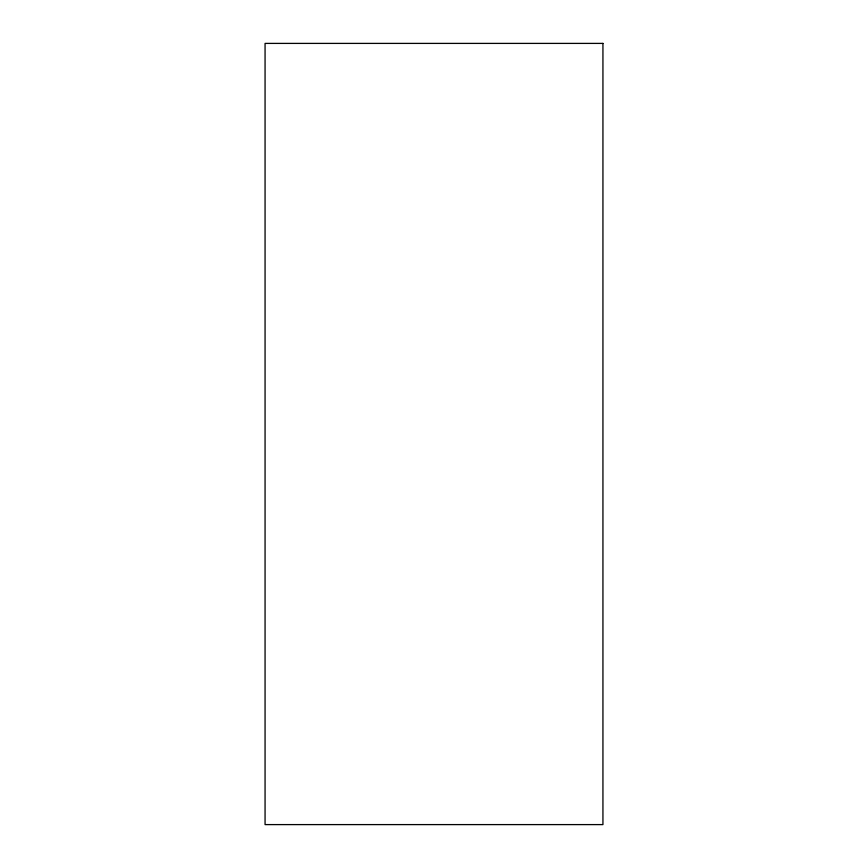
<?xml version="1.0" encoding="UTF-8"?>
<svg xmlns="http://www.w3.org/2000/svg" width="868" height="868" viewBox="0 0 868 868"><rect width="100%" height="100%" fill="white"/><g stroke="black" fill="none" stroke-linecap="round" stroke-linejoin="round"><path stroke-width="1.3" d="M602.935 43.4L265.065 43.4L265.065 824.6L602.935 824.6L602.935 43.4"/></g></svg>
